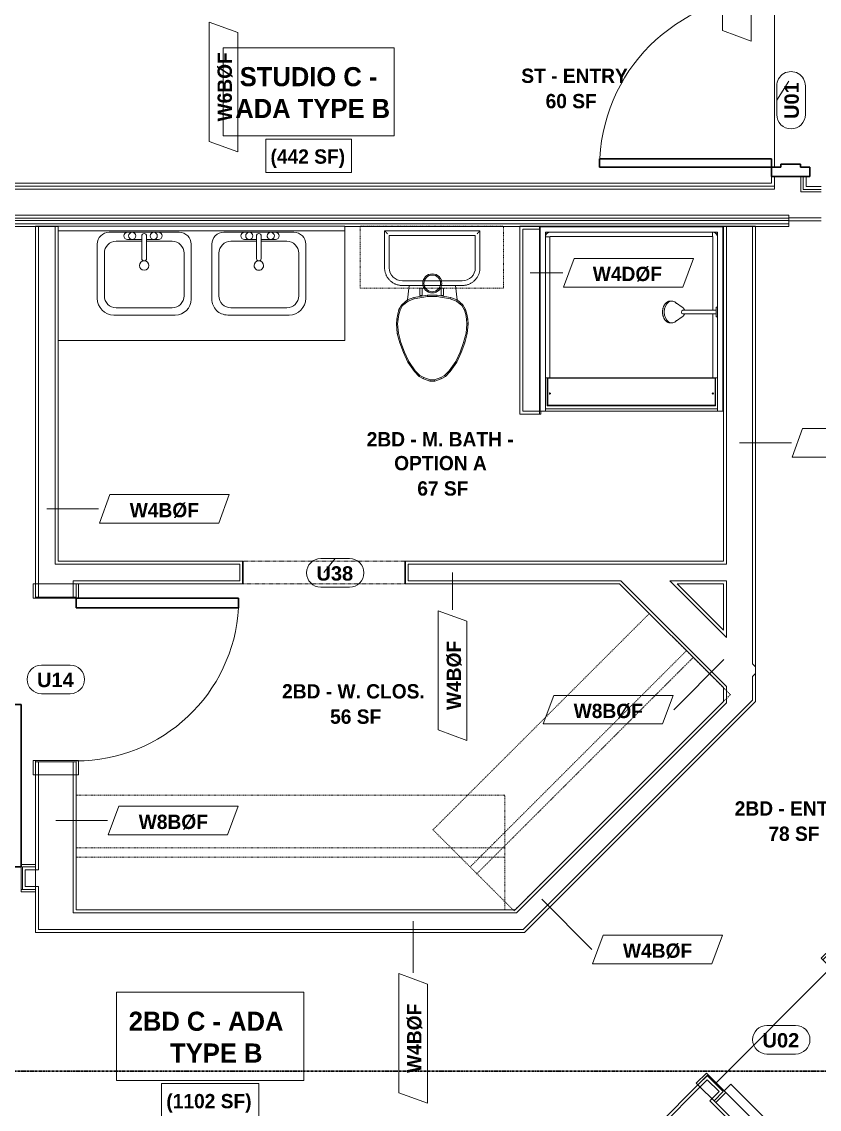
# Model space of a CAD drawing. Header units: inches. Extents: x -4058 to -1781, y 9814 to 12264.
# Drawn here: x -3662.3 to -3495.3, y 10159.2 to 10386.9 of the extents above; entities that cross this region are included whole.
import ezdxf

# ---------------------------------------------------------------- set-up
doc = ezdxf.new("R2010")
doc.units = ezdxf.units.IN
doc.header["$MEASUREMENT"] = 0
for name, pattern in [('Dash', [0.25, 0.125, -0.125]), ('Grid Line 1_2_', [0.875, 0.5, -0.125, 0.125, -0.125]), ('Overhead', [0.15625, 0.09375, -0.0625])]:
    doc.linetypes.add(name, pattern=pattern)
for name, color, linetype, lineweight in [('0-1', 7, 'Continuous', 5), ('0-2', 7, 'Continuous', 9), ('A-AREA-IDEN', 2, 'Continuous', 9), ('A-DETL-GENF', 92, 'Overhead', 9), ('A-DETL-MEDM', 33, 'Continuous', 30), ('A-DOOR-1', 7, 'Continuous', 9), ('A-DOOR-2', 10, 'Continuous', 30), ('A-DOOR-3', 31, 'Continuous', 9), ('A-DOOR-4', 31, 'Continuous', 30), ('A-DOOR-FRAM-2', 10, 'Continuous', 30), ('A-DOOR-IDEN', 31, 'Continuous', 9), ('A-FLOR-2', 192, 'Continuous', 9), ('A-WALL', 113, 'Continuous', 18), ('A-WALL-2', 250, 'Continuous', 18), ('A-WALL-3', 113, 'Continuous', 9), ('A-WALL-IDEN', 211, 'Continuous', 9), ('I-WALL-1', 7, 'Continuous', 9), ('I-WALL-2', 2, 'Continuous', 9), ('P-SANR-FIXT', 6, 'Continuous', 9), ('Q-CASE', 31, 'Continuous', 9), ('Q-CASE-3', 31, 'Dash', 9), ('Q-CASE-HDLN', 31, 'Dash', 9), ('S-GRID-1', 1, 'Grid Line 1_2_', 30)]:
    doc.layers.add(name, color=color, linetype=linetype, lineweight=lineweight)
doc.styles.add('Arial_B', font='arialbd.ttf', dxfattribs={"height": 3})
doc.styles.add('Century Gothic_B', font='GOTHICB.TTF', dxfattribs={"height": 4})
doc.styles.add('Century Gothic_B_1', font='GOTHICB.TTF', dxfattribs={"height": 3})

# ---------------------------------------------------------------- blocks, each defined once
blk = doc.blocks.new('HOLLOW METAL - UNIT DOOR-2191977-UNIT PLANS - 1ST FLOOR')
at = {"layer": 'A-DOOR-1'}
blk.add_arc((18, -3.875), 36, 180, 270, dxfattribs=at)
at = {"layer": 'A-DOOR-2'}
for p, q in [((16.25, -3.875), (18, -3.875)), ((16.25, -39.875), (16.25, -3.875)), ((18, -3.875), (18, -39.875)), ((18, -39.875), (16.25, -39.875))]:
    blk.add_line(p, q, dxfattribs=at)
at = {"layer": 'A-DOOR-FRAM-2'}
for p, q in [((-20, 4.125), (-18, 4.125)), ((-20, -3.875), (-20, 4.125)), ((-18, 4.125), (-18, 2.1875)), ((18, 4.125), (20, 4.125)), ((18, 2.1875), (18, 4.125)), ((20, 4.125), (20, -3.875)), ((-18, 2.1875), (-17.375, 2.1875)), ((-17.375, 2.1875), (-17.375, -1.9375)), ((17.375, 2.1875), (18, 2.1875)), ((17.375, -1.9375), (17.375, 2.1875)), ((-18, -1.9375), (-18, -3.875)), ((-17.375, -1.9375), (-18, -1.9375)), ((18, -1.9375), (17.375, -1.9375)), ((18, -3.875), (18, -1.9375)), ((-18, -3.875), (-20, -3.875)), ((20, -3.875), (18, -3.875))]:
    blk.add_line(p, q, dxfattribs=at)
blk = doc.blocks.new('CTR - 1st Phase - Common Walls_rvt-1-UNIT PLANS - 1ST FLOOR')
at = {"layer": 'A-WALL-2'}
for p, q in [((-3504.67, 10353.15), (-3504.67, 10354.5)), ((-3499.17, 10352.46), (-3499.17, 10354.5)), ((-3498.67, 10352.46), (-3498.67, 10354.5)), ((-3504.67, 10352.53), (-3823.82, 10352.53)), ((-3504.67, 10351.9), (-3823.82, 10351.9)), ((-3504.67, 10353.15), (-3504.67, 10352.53)), ((-3504.67, 10352.53), (-3504.67, 10351.9)), ((-3499.17, 10352.46), (-3499.17, 10351.9)), ((-3499.17, 10351.9), (-3499.17, 10351.84)), ((-3499.17, 10351.84), (-3499.17, 10351.34)), ((-3494.92, 10351.34), (-3499.17, 10351.34)), ((-3498.67, 10352.46), (-3498.67, 10351.9)), ((-3498.67, 10351.9), (-3498.67, 10351.84)), ((-3494.92, 10351.84), (-3498.67, 10351.84)), ((-3501.67, 10346.4), (-3823.82, 10346.4)), ((-3501.67, 10345.78), (-3823.82, 10345.78)), ((-3501.67, 10345.28), (-3823.82, 10345.28)), ((-3501.67, 10344.65), (-3823.82, 10344.65)), ((-3501.67, 10345.84), (-3501.67, 10346.4)), ((-3501.67, 10346.4), (-3501.67, 10345.84)), ((-3501.67, 10345.78), (-3501.67, 10345.84)), ((-3494.92, 10345.84), (-3501.67, 10345.84)), ((-3501.67, 10345.84), (-3501.67, 10345.78)), ((-3501.67, 10345.28), (-3501.67, 10345.78)), ((-3501.67, 10345.78), (-3501.67, 10345.28))]:
    blk.add_line(p, q, dxfattribs=at)
at = {"layer": 'I-WALL-1'}
for p, q in [((-3505.3, 10354.5), (-3505.3, 10353.15)), ((-3498.05, 10352.46), (-3498.05, 10354.5)), ((-3505.3, 10353.15), (-3823.82, 10353.15)), ((-3494.92, 10352.46), (-3498.05, 10352.46)), ((-3501.67, 10344.03), (-3501.67, 10345.21)), ((-3501.67, 10345.21), (-3494.92, 10345.21)), ((-3823.82, 10344.03), (-3654.63, 10344.03)), ((-3594.63, 10344.03), (-3553.88, 10344.03)), ((-3515.38, 10344.03), (-3501.67, 10344.03))]:
    blk.add_line(p, q, dxfattribs=at)
at = {"layer": '0-2', "rotation": 270.0000000000132}
blk.add_blockref('HOLLOW METAL - UNIT DOOR-2191977-UNIT PLANS - 1ST FLOOR', (-3501.42, 10374.5), dxfattribs=at)
blk = doc.blocks.new('CTR - 1st Phase - Structure_rvt-1-UNIT PLANS - 1ST FLOOR')
at = {"layer": 'S-GRID-1'}
blk.add_line((-1781.27, 10167.19), (-4041.78, 10167.19), dxfattribs=at)
blk = doc.blocks.new('SWING - SINGLE - FLUSH - SWING - FLUSH - 2-10 x 6-8 - PRIVACY-4346066-UNIT PLANS - 1ST FLOOR')
at = {"layer": 'A-DOOR-3'}
for p, q in [((-17, 2.87), (-20, 2.87)), ((-20, 2.87), (-20, -2.38)), ((-17, -2.38), (-17, 2.87)), ((20, 2.87), (17, 2.87)), ((17, 2.87), (17, -2.38)), ((20, -2.38), (20, 2.87)), ((-20, -2.38), (-17, -2.38)), ((-17, -2.38), (-20, -2.38)), ((-20, -2.38), (-20, -2.88)), ((-20, -2.88), (-17, -2.88)), ((-17, -2.88), (-17, -2.38)), ((17, -2.38), (20, -2.38)), ((20, -2.38), (17, -2.38)), ((17, -2.38), (17, -2.88)), ((17, -2.88), (20, -2.88)), ((20, -2.88), (20, -2.38))]:
    blk.add_line(p, q, dxfattribs=at)
blk.add_arc((17, 2.37), 34.07, 93.3657, 180, dxfattribs=at)
at = {"layer": 'A-DOOR-4'}
for p, q in [((15, 2.37), (15, 36.38)), ((17, 36.38), (15, 36.38)), ((17, 2.37), (17, 36.38)), ((17, 2.37), (15, 2.37))]:
    blk.add_line(p, q, dxfattribs=at)
blk = doc.blocks.new('Door-Opening - CLEAR OPENING - 34_ x 80_-3928451-UNIT PLANS - 1ST FLOOR')
at = {"layer": 'A-DETL-GENF'}
for p, q in [((-17.32, 2.37), (16.68, 2.37)), ((16.68, -2.38), (-17.32, -2.38))]:
    blk.add_line(p, q, dxfattribs=at)
at = {"layer": 'A-DETL-MEDM'}
for p, q in [((-17.32, -2.38), (-17.32, 2.37)), ((16.68, 2.37), (16.68, -2.38))]:
    blk.add_line(p, q, dxfattribs=at)
blk = doc.blocks.new('OD_CW_Closet - OD_CW_Closet-3851051-UNIT PLANS - 1ST FLOOR')
at = {"layer": 'Q-CASE-HDLN'}
for p, q in [((64.78, 24), (0.74, 24)), ((0.74, 24), (0.74, 0)), ((64.78, 0), (64.78, 24)), ((0.74, 13), (64.78, 13)), ((0.74, 11), (64.78, 11)), ((0.74, 0), (64.78, 0))]:
    blk.add_line(p, q, dxfattribs=at)
blk = doc.blocks.new('OD_CW_Closet - OD_CW_Closet-4152603-UNIT PLANS - 1ST FLOOR')
at = {"layer": 'Q-CASE-HDLN'}
for p, q in [((90.5, 24), (0.74, 24)), ((0.74, 24), (0.74, 0)), ((90.5, 0), (90.5, 24)), ((0.74, 13), (90.5, 13)), ((0.74, 11), (90.5, 11)), ((0.74, 0), (90.5, 0))]:
    blk.add_line(p, q, dxfattribs=at)
blk = doc.blocks.new('M_Sink Vanity-Square - 500 x 440mm-1372835-UNIT PLANS - 1ST FLOOR')
at = {"layer": 'P-SANR-FIXT'}
for p, q in [((-5.72, 10.23), (7.14, 10.23)), ((-5.22, 8.73), (6.46, 8.73)), ((10.46, 6.91), (10.46, -4.59)), ((-9.22, -4.59), (-9.22, 6.73)), ((-7.72, -2.72), (-7.72, 6.23)), ((8.96, 6.23), (8.96, -2.72)), ((0.12, -6.33), (0.12, -1.59)), ((1.12, -6.33), (1.12, -1.59)), ((0.12, -5.22), (-5.22, -5.22)), ((-2.88, -5.59), (0.12, -5.59)), ((6.46, -5.22), (1.12, -5.22)), ((1.12, -5.59), (3.62, -5.59)), ((7.96, -7.09), (-6.72, -7.09)), ((3.62, -7.09), (-2.88, -7.09))]:
    blk.add_line(p, q, dxfattribs=at)
for centre, radius, start, end in [((-5.72, 6.73), 3.5, 90, 180), ((7.14, 6.91), 3.32, 360, 90), ((-5.22, 6.23), 2.5, 90, 180), ((6.46, 6.23), 2.5, 360, 90), ((0.62, -0.13), 1, 360, 180), ((0.62, -0.13), 1, 180, 0), ((0.62, -1.59), 0.5, 360, 180), ((-5.22, -2.72), 2.5, 180, 270), ((6.46, -2.72), 2.5, 270, 360), ((-6.72, -4.59), 2.5, 180, 270), ((-2.88, -6.34), 0.75, 90, 270), ((-1.88, -6.34), 0.75, 360, 180), ((-1.88, -6.34), 0.75, 180, 0), ((0.62, -6.33), 0.5, 180, 0), ((2.62, -6.34), 0.75, 0, 180), ((2.62, -6.34), 0.75, 180, 0), ((3.62, -6.34), 0.75, 270, 90), ((7.96, -4.59), 2.5, 270, 0)]:
    blk.add_arc(centre, radius, start, end, dxfattribs=at)
blk = doc.blocks.new('Toilet-Domestic-3D - Toilet-Domestic-3D-V45-UNIT PLANS - 1ST FLOOR')
at = {"layer": 'P-SANR-FIXT'}
for p, q in [((-9.98, 19.48), (-9.98, 11.75)), ((9.98, 19.48), (-9.98, 19.48)), ((-9.86, 19.36), (-9.98, 19.48)), ((9, 18.5), (-9, 18.5)), ((-9, 18.5), (-9, 11.75)), ((-9, 18.5), (-9, 11.75)), ((9, 18.5), (-9, 18.5)), ((9, 11.75), (9, 18.5)), ((9, 11.75), (9, 18.5)), ((9.98, 19.48), (9.86, 19.36)), ((9.98, 11.75), (9.98, 19.48)), ((-6.25, 9), (6.25, 9)), ((-6.25, 9), (6.25, 9)), ((-6.25, 8.02), (6.25, 8.02)), ((-4.86, 8.02), (-5.21, 5)), ((5.21, 5), (4.86, 8.02)), ((-5.21, 5), (-6.4, 4)), ((-5.08, 4.78), (-6.21, 3.84)), ((-3.84, 5.5), (-5.21, 5)), ((-5.21, 5), (-5.08, 4.78)), ((-3.77, 5.26), (-5.08, 4.78)), ((-1, 6), (-3.84, 5.5)), ((-3.84, 5.5), (-3.77, 5.26)), ((-0.98, 5.75), (-3.77, 5.26)), ((-1, 6), (-0.98, 5.75)), ((1, 6), (-1, 6)), ((0.98, 5.75), (-0.98, 5.75)), ((1, 6), (0.98, 5.75)), ((3.77, 5.26), (0.98, 5.75)), ((3.84, 5.5), (1, 6)), ((3.84, 5.5), (3.77, 5.26)), ((5.08, 4.78), (3.77, 5.26)), ((5.21, 5), (3.84, 5.5)), ((5.21, 5), (5.08, 4.78)), ((6.21, 3.84), (5.08, 4.78)), ((6.4, 4), (5.21, 5)), ((-6.97, 3), (-7.24, 2)), ((-6.73, 2.9), (-6.99, 1.95)), ((-6.4, 4), (-6.97, 3)), ((-6.97, 3), (-6.73, 2.9)), ((-6.21, 3.84), (-6.73, 2.9)), ((-6.21, 3.84), (-6.4, 4)), ((6.4, 4), (6.21, 3.84)), ((6.73, 2.9), (6.21, 3.84)), ((6.97, 3), (6.4, 4)), ((6.97, 3), (6.73, 2.9)), ((6.99, 1.95), (6.73, 2.9)), ((7.24, 2), (6.97, 3)), ((-7.41, 1), (-7.5, 0)), ((-7.24, 2), (-7.41, 1)), ((-7.41, 1), (-7.16, 0.96)), ((-7.16, 0.96), (-7.25, 0)), ((-7.24, 2), (-6.99, 1.95)), ((-6.99, 1.95), (-7.16, 0.96)), ((7.24, 2), (6.99, 1.95)), ((7.16, 0.96), (6.99, 1.95)), ((7.41, 1), (7.16, 0.96)), ((7.25, 0), (7.16, 0.96)), ((7.41, 1), (7.24, 2)), ((7.5, 0), (7.25, 0)), ((7.5, 0), (7.41, 1)), ((-7.5, 0), (-7.25, 0)), ((-7.5, 0), (-7.33, -1.99)), ((-7.33, -1.99), (-7.08, -1.95)), ((-7.33, -1.99), (-6.79, -4)), ((-7.25, 0), (-7.08, -1.95)), ((-7.08, -1.95), (-6.55, -3.92)), ((6.55, -3.92), (7.08, -1.95)), ((6.79, -4), (7.33, -1.99)), ((7.08, -1.95), (7.25, 0)), ((7.33, -1.99), (7.08, -1.95)), ((7.33, -1.99), (7.5, 0)), ((-6.79, -4), (-6.55, -3.92)), ((-6.79, -4), (-6.06, -6)), ((-6.55, -3.92), (-5.83, -5.9)), ((5.83, -5.9), (6.55, -3.92)), ((6.06, -6), (6.79, -4)), ((6.79, -4), (6.55, -3.92)), ((-6.06, -6), (-5.83, -5.9)), ((-6.06, -6), (-5.13, -8)), ((-5.83, -5.9), (-4.91, -7.88)), ((4.91, -7.88), (5.83, -5.9)), ((5.13, -8), (6.06, -6)), ((6.06, -6), (5.83, -5.9)), ((-5.13, -8), (-4.91, -7.88)), ((-5.13, -8), (-3.74, -10)), ((-4.91, -7.88), (-3.55, -9.84)), ((3.55, -9.84), (4.91, -7.88)), ((3.74, -10), (5.13, -8)), ((5.13, -8), (4.91, -7.88)), ((-3.74, -10), (-3.55, -9.84)), ((-3.74, -10), (-2.74, -11)), ((-3.55, -9.84), (-2.59, -10.8)), ((-2.74, -11), (-2.59, -10.8)), ((-2.74, -11), (-1.87, -11.5)), ((-2.59, -10.8), (-1.77, -11.27)), ((-1.87, -11.5), (-1.77, -11.27)), ((-1.77, -11.27), (-0.46, -11.75)), ((0.46, -11.75), (1.77, -11.27)), ((1.77, -11.27), (2.59, -10.8)), ((1.87, -11.5), (1.77, -11.27)), ((1.87, -11.5), (2.74, -11)), ((2.59, -10.8), (3.55, -9.84)), ((2.74, -11), (2.59, -10.8)), ((2.74, -11), (3.74, -10)), ((3.74, -10), (3.55, -9.84)), ((-1.87, -11.5), (-0.5, -12)), ((-0.5, -12), (-0.46, -11.75)), ((-0.5, -12), (0.5, -12)), ((-0.46, -11.75), (0.46, -11.75)), ((0.5, -12), (0.46, -11.75)), ((0.5, -12), (1.87, -11.5))]:
    blk.add_line(p, q, dxfattribs=at)
at = {"layer": 'P-SANR-FIXT', "flags": 128}
for points in [[(-9.98, 11.75), (-9.97, 11.6), (-9.97, 11.45), (-9.95, 11.3), (-9.93, 11.16), (-9.9, 11.01), (-9.87, 10.86), (-9.83, 10.72), (-9.79, 10.58), (-9.74, 10.44), (-9.68, 10.3), (-9.62, 10.16), (-9.56, 10.03), (-9.48, 9.9), (-9.41, 9.77), (-9.33, 9.65), (-9.24, 9.52), (-9.15, 9.41), (-9.05, 9.29), (-8.95, 9.18), (-8.85, 9.08), (-8.74, 8.97), (-8.62, 8.88), (-8.51, 8.78), (-8.39, 8.7), (-8.26, 8.61), (-8.14, 8.54), (-8.01, 8.46), (-7.87, 8.4), (-7.74, 8.33), (-7.6, 8.28), (-7.46, 8.22), (-7.32, 8.18), (-7.17, 8.14), (-7.03, 8.11), (-6.88, 8.08), (-6.74, 8.05), (-6.59, 8.04), (-6.44, 8.03), (-6.29, 8.02), (-6.25, 8.02)], [(6.25, 8.02), (6.4, 8.03), (6.55, 8.03), (6.7, 8.05), (6.84, 8.07), (6.99, 8.1), (7.14, 8.13), (7.28, 8.17), (7.42, 8.21), (7.56, 8.26), (7.7, 8.32), (7.84, 8.38), (7.97, 8.44), (8.1, 8.52), (8.23, 8.59), (8.35, 8.67), (8.48, 8.76), (8.59, 8.85), (8.71, 8.95), (8.82, 9.05), (8.92, 9.15), (9.03, 9.26), (9.12, 9.38), (9.22, 9.49), (9.3, 9.61), (9.39, 9.74), (9.46, 9.86), (9.54, 9.99), (9.6, 10.13), (9.67, 10.26), (9.72, 10.4), (9.78, 10.54), (9.82, 10.68), (9.86, 10.83), (9.89, 10.97), (9.92, 11.12), (9.95, 11.26), (9.96, 11.41), (9.97, 11.56), (9.98, 11.71), (9.98, 11.75)]]:
    blk.add_lwpolyline(points, dxfattribs=at)
at = {"layer": 'P-SANR-FIXT'}
for radius in [2, 1.75]:
    blk.add_circle((0, 8.48), radius, dxfattribs=at)
for centre, start, end in [((-6.25, 11.75), 180, 270), ((-6.25, 11.75), 180, 270), ((6.25, 11.75), 270, 360), ((6.25, 11.75), 270, 360)]:
    blk.add_arc(centre, 2.75, start, end, dxfattribs=at)
for points in [[(-9.98, 19.48), (-9.98, 19.48), (-9.98, 19.48), (-9.98, 19.48)], [(9.98, 19.48), (9.98, 19.48), (9.98, 19.48), (9.98, 19.48)]]:
    blk.add_open_spline(points, degree=3, dxfattribs=at)
for points, knots in [([(-9.37, 18.87), (-9.41, 18.91), (-9.47, 18.97), (-9.55, 19.05), (-9.6, 19.1), (-9.66, 19.16), (-9.71, 19.21), (-9.75, 19.25), (-9.78, 19.28), (-9.8, 19.3), (-9.82, 19.32), (-9.85, 19.35), (-9.86, 19.36), (-9.86, 19.36)], [0, 0, 0, 0, 0.166667, 0.25, 0.333333, 0.416667, 0.5, 0.583333, 0.666667, 0.708333, 0.75, 0.833333, 1, 1, 1, 1]), ([(9.86, 19.36), (9.86, 19.36), (9.85, 19.35), (9.82, 19.32), (9.8, 19.3), (9.78, 19.28), (9.75, 19.25), (9.71, 19.21), (9.66, 19.16), (9.6, 19.1), (9.55, 19.05), (9.47, 18.97), (9.41, 18.91), (9.37, 18.87)], [-1, -1, -1, -1, -0.833333, -0.75, -0.708333, -0.666667, -0.583333, -0.5, -0.416667, -0.333333, -0.25, -0.166667, 0, 0, 0, 0])]:
    blk.add_open_spline(points, degree=3, knots=knots, dxfattribs=at)
blk = doc.blocks.new('Bath Vanity - Bath Vanity 60_-V46-UNIT PLANS - 1ST FLOOR')
at = {"layer": 'Q-CASE'}
for p, q in [((30.74, 24), (-29.26, 24)), ((-29.26, 24), (-29.26, 1))]:
    blk.add_line(p, q, dxfattribs=at)
blk = doc.blocks.new('BATHROOM MIRROR - BATHROOM MIRROR  60_-3802719-UNIT PLANS - 1ST FLOOR')
at = {"layer": 'Q-CASE'}
for p, q in [((-29.26, -23), (30.74, -23)), ((-29.26, -23), (-29.26, -24)), ((30.74, -24), (-29.26, -24)), ((30.74, -24), (30.74, -23))]:
    blk.add_line(p, q, dxfattribs=at)
blk = doc.blocks.new('300 Series Wall Hung Cabinet_326 - 30_-2909953-UNIT PLANS - 1ST FLOOR')
at = {"layer": 'Q-CASE'}
for p, q in [((-2.01, 14.69), (-2.5, 14.69)), ((-2.5, 14.69), (-2.5, 13.19)), ((-2.01, 13.19), (-2.01, 14.69)), ((2.49, 14.69), (2, 14.69)), ((2, 14.69), (2, 13.19)), ((2.49, 13.19), (2.49, 14.69)), ((-2.01, 13.19), (-2.5, 13.19)), ((2.49, 13.19), (2, 13.19))]:
    blk.add_line(p, q, dxfattribs=at)
at = {"layer": 'Q-CASE-3'}
for p, q in [((-15, 0.19), (-15, 13.19)), ((-15, 13.19), (15, 13.19)), ((15, 13.19), (15, 0.19)), ((15, 0.19), (-15, 0.19))]:
    blk.add_line(p, q, dxfattribs=at)
blk = doc.blocks.new('M_Sink Vanity-Square - 500 x 440mm-1352614-UNIT PLANS - 1ST FLOOR')
at = {"layer": 'P-SANR-FIXT'}
for p, q in [((7.96, 7.09), (-6.72, 7.09)), ((3.62, 7.09), (-2.88, 7.09)), ((-9.22, 4.59), (-9.22, -6.73)), ((0.12, 5.22), (-5.22, 5.22)), ((-2.88, 5.59), (0.12, 5.59)), ((0.12, 6.33), (0.12, 1.59)), ((1.12, 6.33), (1.12, 1.59)), ((1.12, 5.59), (3.62, 5.59)), ((6.46, 5.22), (1.12, 5.22)), ((10.46, -6.91), (10.46, 4.59)), ((-7.72, 2.72), (-7.72, -6.23)), ((8.96, -6.23), (8.96, 2.72)), ((-5.22, -8.73), (6.46, -8.73)), ((-5.72, -10.23), (7.14, -10.23))]:
    blk.add_line(p, q, dxfattribs=at)
for centre, radius, start, end in [((-6.72, 4.59), 2.5, 90, 180), ((-2.88, 6.34), 0.75, 90, 270), ((-1.88, 6.34), 0.75, 360, 180), ((2.62, 6.34), 0.75, 360, 180), ((3.62, 6.34), 0.75, 270, 90), ((7.96, 4.59), 2.5, 360, 90), ((-5.22, 2.72), 2.5, 90, 180), ((-1.88, 6.34), 0.75, 180, 0), ((0.62, 6.33), 0.5, 360, 180), ((2.62, 6.34), 0.75, 180, 360), ((6.46, 2.72), 2.5, 0, 90), ((0.62, 0.13), 1, 360, 180), ((0.62, 0.13), 1, 180, 0), ((0.62, 1.59), 0.5, 180, 0), ((-5.72, -6.73), 3.5, 180, 270), ((-5.22, -6.23), 2.5, 180, 270), ((6.46, -6.23), 2.5, 270, 0), ((7.14, -6.91), 3.32, 270, 0)]:
    blk.add_arc(centre, radius, start, end, dxfattribs=at)
blk = doc.blocks.new('SWING - SINGLE - FLUSH - SWING - FLUSH - 2-10 x 6-8 - PRIVACY-4346067-UNIT PLANS - 1ST FLOOR')
at = {"layer": 'A-DOOR-3'}
for p, q in [((-17, 2.87), (-20, 2.87)), ((-20, 2.87), (-20, -2.38)), ((-17, -2.38), (-17, 2.87)), ((20, 2.87), (17, 2.87)), ((17, 2.87), (17, -2.38)), ((20, -2.38), (20, 2.87)), ((-20, -2.38), (-17, -2.38)), ((-17, -2.38), (-20, -2.38)), ((-20, -2.38), (-20, -2.88)), ((-20, -2.88), (-17, -2.88)), ((-17, -2.88), (-17, -2.38)), ((17, -2.38), (20, -2.38)), ((20, -2.38), (17, -2.38)), ((17, -2.38), (17, -2.88)), ((17, -2.88), (20, -2.88)), ((20, -2.88), (20, -2.38))]:
    blk.add_line(p, q, dxfattribs=at)
blk.add_arc((17, 2.37), 34.07, 93.3657, 180, dxfattribs=at)
at = {"layer": 'A-DOOR-4'}
for p, q in [((15, 2.37), (15, 36.38)), ((17, 36.38), (15, 36.38)), ((17, 2.37), (17, 36.38)), ((17, 2.37), (15, 2.37))]:
    blk.add_line(p, q, dxfattribs=at)
blk = doc.blocks.new('The Shower - The Shower-V71-UNIT PLANS - 1ST FLOOR')
at = {"layer": 'P-SANR-FIXT'}
for p, q in [((0, -0.5), (38.5, -0.5)), ((0, -39.25), (0, -0.5)), ((0.12, -39.25), (0.12, -0.63)), ((0.12, -0.63), (38.38, -0.63)), ((1.25, -39.25), (1.25, -1.75)), ((1.25, -1.75), (37.25, -1.75)), ((1.42, -2.2), (1.4, -2.23)), ((1.58, -2.01), (1.51, -2.08)), ((1.73, -1.9), (1.7, -1.92)), ((2.01, -1.78), (1.93, -1.8)), ((36.25, -1.77), (2.25, -1.77)), ((36.25, -1.77), (36.25, -1.75)), ((36.57, -1.8), (36.49, -1.78)), ((36.8, -1.92), (36.77, -1.9)), ((36.99, -2.08), (36.92, -2.01)), ((37.1, -2.23), (37.08, -2.2)), ((37.25, -1.75), (37.25, -17.52)), ((38.38, -0.63), (38.38, -39.25)), ((38.5, -0.5), (38.5, -39.25)), ((1.3, -2.43), (1.28, -2.51)), ((2.2, -32.27), (2.2, -2.75)), ((36.25, -2.7), (2.25, -2.7)), ((36.3, -18.11), (36.3, -2.75)), ((37.22, -2.51), (37.2, -2.43)), ((36.3, -32.27), (36.3, -18.89)), ((37.25, -19.48), (37.25, -39.25)), ((1.62, -32.27), (1.62, -38.13)), ((36.75, -32.38), (1.75, -32.38)), ((1.75, -32.38), (1.75, -38)), ((2.2, -32.27), (36.3, -32.27)), ((36.75, -38), (36.75, -32.38)), ((36.88, -38.13), (36.88, -32.27)), ((1.62, -38.13), (36.88, -38.13)), ((1.75, -38), (36.75, -38)), ((0.12, -39.25), (0, -39.25)), ((0.12, -39.25), (1.25, -39.25)), ((1.25, -38.75), (37.25, -38.75)), ((1.25, -39.25), (1.25, -38.75)), ((37.25, -39.25), (1.25, -39.25)), ((37.25, -38.75), (37.25, -39.25)), ((37.25, -39.25), (38.38, -39.25)), ((38.5, -39.25), (38.38, -39.25))]:
    blk.add_line(p, q, dxfattribs=at)
for centre, radius, start, end in [((2.25, -2.75), 1, 90, 180), ((36.25, -2.75), 1, 0, 90), ((2.2, -35.56), 0.125, 0, 180), ((2.2, -35.56), 0.125, 180, 0), ((36.3, -35.56), 0.125, 0, 180), ((36.3, -35.56), 0.125, 180, 0)]:
    blk.add_arc(centre, radius, start, end, dxfattribs=at)
for centre, major_axis, start_param, end_param in [((2.2, -32.28), (0.95, 0), 1.570796, 3.141593), ((36.3, -32.28), (-0.95, 0), 3.141593, 4.712389)]:
    blk.add_ellipse(centre, major_axis=major_axis, ratio=0.019505, start_param=start_param, end_param=end_param, dxfattribs=at)
for points, knots in [([(2.25, -1.77), (2.19, -1.77), (2.06, -1.78), (1.8, -1.86), (1.53, -2.04), (1.34, -2.32), (1.26, -2.57), (1.25, -2.7), (1.25, -2.77)], [-0.001856, -0.001856, -0.001856, -0.001856, 0.123376, 0.248608, 0.499072, 0.749536, 0.874768, 1, 1, 1, 1]), ([(1.38, -2.25), (1.41, -2.21), (1.47, -2.12), (1.55, -2.04), (1.59, -2)], [-0.666048, -0.666048, -0.666048, -0.666048, -0.5714286, -0.4597287, -0.4597287, -0.4597287, -0.4597287]), ([(1.75, -1.88), (1.77, -1.87), (1.86, -1.82), (2.03, -1.77), (2.17, -1.75), (2.25, -1.75)], [-0.332096, -0.332096, -0.332096, -0.332096, -0.2857143, -0.1428571, 0, 0, 0, 0]), ([(36.25, -1.75), (36.31, -1.75), (36.42, -1.76), (36.59, -1.8), (36.7, -1.85), (36.75, -1.88)], [-1, -1, -1, -1, -0.8928571, -0.7857143, -0.6665409, -0.6665409, -0.6665409, -0.6665409]), ([(37.25, -2.77), (37.25, -2.7), (37.24, -2.57), (37.16, -2.32), (36.98, -2.04), (36.7, -1.86), (36.45, -1.78), (36.32, -1.77), (36.25, -1.77)], [-0.001856, -0.001856, -0.001856, -0.001856, 0.123376, 0.248608, 0.499072, 0.749536, 0.874768, 1, 1, 1, 1]), ([(36.75, -1.88), (36.79, -1.91), (36.89, -1.97), (36.97, -2.05), (37.01, -2.11)], [-0.666048, -0.666048, -0.666048, -0.666048, -0.5714286, -0.4462442, -0.4462442, -0.4462442, -0.4462442]), ([(37.12, -2.25), (37.13, -2.27), (37.16, -2.33), (37.18, -2.38), (37.19, -2.42)], [-0.332096, -0.332096, -0.332096, -0.332096, -0.2857143, -0.2167295, -0.2167295, -0.2167295, -0.2167295]), ([(2.25, -2.7), (2.24, -2.7), (2.24, -2.7), (2.23, -2.7), (2.22, -2.71), (2.22, -2.71), (2.21, -2.72), (2.21, -2.73), (2.2, -2.74), (2.2, -2.74), (2.2, -2.75), (2.2, -2.75)], [-1, -1, -1, -1, -0.833333, -0.75, -0.666667, -0.583333, -0.416667, -0.333333, -0.208333, -0.083333, 0, 0, 0, 0]), ([(36.3, -2.75), (36.3, -2.74), (36.3, -2.74), (36.3, -2.73), (36.29, -2.72), (36.29, -2.72), (36.28, -2.71), (36.27, -2.71), (36.26, -2.7), (36.26, -2.7), (36.25, -2.7), (36.25, -2.7)], [-1, -1, -1, -1, -0.833333, -0.75, -0.666667, -0.583333, -0.416667, -0.333333, -0.208333, -0.083333, 0, 0, 0, 0])]:
    blk.add_open_spline(points, degree=3, knots=knots, dxfattribs=at)
for points in [[(1.35, -2.32), (1.36, -2.3), (1.37, -2.27), (1.38, -2.25)], [(1.63, -1.97), (1.67, -1.94), (1.71, -1.91), (1.75, -1.88)], [(36.25, -2.7), (36.25, -2.62), (36.25, -2.45), (36.25, -2.22), (36.25, -2.03), (36.25, -1.88), (36.25, -1.82), (36.25, -1.8)], [(37.05, -2.15), (37.07, -2.18), (37.09, -2.21), (37.12, -2.25)], [(1.25, -2.75), (1.25, -2.74), (1.25, -2.72), (1.25, -2.71)], [(2.2, -2.75), (2.12, -2.75), (1.95, -2.75), (1.72, -2.75), (1.52, -2.76), (1.37, -2.76), (1.27, -2.76), (1.25, -2.77), (1.25, -2.77)], [(37.25, -2.67), (37.25, -2.7), (37.25, -2.72), (37.25, -2.75)]]:
    blk.add_open_spline(points, degree=3, dxfattribs=at)
blk = doc.blocks.new('Shower Head - Shower Head-3260035-UNIT PLANS - 1ST FLOOR')
at = {"layer": 'P-SANR-FIXT'}
for p, q in [((-2.28, 9.81), (-2.28, 9.54)), ((2.28, 9.54), (2.28, 9.81)), ((-2.02, 8.78), (-0.84, 7.19)), ((-0.39, 7.27), (-0.39, 6.01)), ((0.39, 6.01), (0.39, 7.27)), ((0.84, 7.19), (2.02, 8.78)), ((-0.98, 0.26), (-0.98, 0)), ((-0.98, 0.26), (0.98, 0.26)), ((-0.39, 1), (-0.39, 0.26)), ((0.39, 0.26), (0.39, 1)), ((0.98, 0), (0.98, 0.26)), ((0.98, 0), (-0.98, 0))]:
    blk.add_line(p, q, dxfattribs=at)
at = {"layer": 'P-SANR-FIXT', "flags": 128}
for points in [[(0, 11.49), (-0.09, 11.49), (-0.18, 11.48), (-0.27, 11.48), (-0.35, 11.47), (-0.44, 11.46), (-0.53, 11.44), (-0.62, 11.43), (-0.7, 11.41), (-0.79, 11.39), (-0.87, 11.36), (-0.95, 11.34), (-1.03, 11.31), (-1.11, 11.28), (-1.19, 11.25), (-1.26, 11.21), (-1.34, 11.17), (-1.41, 11.13), (-1.48, 11.09), (-1.55, 11.05), (-1.61, 11), (-1.68, 10.95), (-1.74, 10.9), (-1.8, 10.85), (-1.85, 10.8), (-1.9, 10.74), (-1.95, 10.69), (-2, 10.63), (-2.04, 10.57), (-2.08, 10.51), (-2.12, 10.44), (-2.15, 10.38), (-2.18, 10.31), (-2.21, 10.25), (-2.23, 10.18), (-2.25, 10.11), (-2.26, 10.04), (-2.27, 9.97), (-2.28, 9.9), (-2.28, 9.83), (-2.28, 9.81)], [(2.28, 9.81), (2.28, 9.88), (2.28, 9.95), (2.27, 10.02), (2.25, 10.09), (2.24, 10.16), (2.21, 10.23), (2.19, 10.3), (2.16, 10.36), (2.13, 10.43), (2.09, 10.49), (2.05, 10.55), (2.01, 10.61), (1.97, 10.67), (1.92, 10.73), (1.86, 10.79), (1.81, 10.84), (1.75, 10.89), (1.69, 10.94), (1.63, 10.99), (1.57, 11.04), (1.5, 11.08), (1.43, 11.12), (1.36, 11.16), (1.28, 11.2), (1.21, 11.24), (1.13, 11.27), (1.05, 11.3), (0.97, 11.33), (0.89, 11.36), (0.81, 11.38), (0.72, 11.4), (0.64, 11.42), (0.55, 11.44), (0.47, 11.45), (0.38, 11.46), (0.29, 11.47), (0.2, 11.48), (0.11, 11.49), (0.02, 11.49), (0, 11.49)], [(-0.84, 7.19), (-0.81, 7.16), (-0.79, 7.13), (-0.76, 7.1), (-0.73, 7.08), (-0.7, 7.05), (-0.68, 7.03), (-0.65, 7.01), (-0.62, 6.98), (-0.59, 6.97), (-0.56, 6.95), (-0.53, 6.93), (-0.49, 6.91), (-0.46, 6.9), (-0.43, 6.89), (-0.4, 6.87)], [(0.39, 6.87), (0.43, 6.88), (0.46, 6.9), (0.49, 6.91), (0.52, 6.93), (0.55, 6.94), (0.58, 6.96), (0.61, 6.98), (0.64, 7), (0.67, 7.03), (0.7, 7.05), (0.73, 7.07), (0.76, 7.1), (0.78, 7.13), (0.81, 7.16), (0.83, 7.19), (0.84, 7.19)], [(-0.39, 6.01), (-0.39, 5.81), (-0.39, 5.6), (-0.39, 5.38), (-0.39, 5.15), (-0.39, 4.92), (-0.39, 4.68), (-0.39, 4.43), (-0.39, 4.18), (-0.39, 3.93), (-0.39, 3.67), (-0.39, 3.4), (-0.39, 3.13), (-0.39, 2.86), (-0.39, 2.59), (-0.39, 2.31), (-0.39, 2.03), (-0.39, 1.75), (-0.39, 1.46), (-0.39, 1.18), (-0.39, 1)], [(0.39, 1), (0.39, 1.29), (0.39, 1.57), (0.39, 1.85), (0.39, 2.13), (0.39, 2.41), (0.39, 2.69), (0.39, 2.96), (0.39, 3.23), (0.39, 3.5), (0.39, 3.76), (0.39, 4.02), (0.39, 4.27), (0.39, 4.52), (0.39, 4.77), (0.39, 5), (0.39, 5.23), (0.39, 5.46), (0.39, 5.67), (0.39, 5.88), (0.39, 6.01)]]:
    blk.add_lwpolyline(points, dxfattribs=at)
at = {"layer": 'P-SANR-FIXT'}
for centre, major_axis, start_param, end_param in [((0, 9.54), (-2.28, 0), 4.712389, 6.956384), ((0, 9.54), (2.28, 0), 5.609987, 7.853982), ((0, 7.27), (-0.394, 0), 4.712389, 6.283185), ((0, 7.27), (0.394, 0), 0, 1.570796)]:
    blk.add_ellipse(centre, major_axis=major_axis, ratio=0.707107, start_param=start_param, end_param=end_param, dxfattribs=at)
blk = doc.blocks.new('SWING - SINGLE - FLUSH - SWING - FLUSH - 2-10 x 6-8 - PASSAGE-4346069-UNIT PLANS - 1ST FLOOR')
at = {"layer": 'A-DOOR-3'}
for p, q in [((-20, 4.25), (-20, 4.75)), ((-20, 4.75), (-17, 4.75)), ((-17, 4.75), (-17, 4.25)), ((17, 4.25), (17, 4.75)), ((17, 4.75), (20, 4.75)), ((20, 4.75), (20, 4.25)), ((-20, 4.25), (-17, 4.25)), ((-20, -4.75), (-20, 4.25)), ((-17, 4.25), (-20, 4.25)), ((-17, 4.25), (-17, -4.75)), ((17, 4.25), (20, 4.25)), ((17, -4.75), (17, 4.25)), ((20, 4.25), (17, 4.25)), ((20, 4.25), (20, -4.75)), ((-17, -4.75), (-20, -4.75)), ((20, -4.75), (17, -4.75))]:
    blk.add_line(p, q, dxfattribs=at)
blk.add_arc((17, -4.25), 34.07, 180, 266.6343, dxfattribs=at)
at = {"layer": 'A-DOOR-4'}
for p, q in [((15, -4.25), (15, -38.26)), ((17, -4.25), (15, -4.25)), ((17, -4.25), (17, -38.26)), ((17, -38.26), (15, -38.26))]:
    blk.add_line(p, q, dxfattribs=at)
blk = doc.blocks.new('Door Tag - Type Mark-2601225-UNIT PLANS - 1ST FLOOR')
at = {"layer": 'A-DOOR-IDEN'}
for p, q in [((0.09375, 0.09375), (-0.09375, 0.09375)), ((-0.09375, -0.09375), (0.09375, -0.09375))]:
    blk.add_line(p, q, dxfattribs=at)
for centre, start, end in [((-0.09375, 0), 90, 270), ((0.09375, 0), 270, 90)]:
    blk.add_arc(centre, 0.09375, start, end, dxfattribs=at)
blk = doc.blocks.new('Wall Tag - Arch Wall-3956453-UNIT PLANS - 1ST FLOOR')
at = {"layer": 'A-WALL-IDEN'}
for p, q in [((-0.3561, 0.0937), (-0.4244, -0.0937)), ((0.4244, 0.0937), (-0.3561, 0.0937)), ((0.3561, -0.0937), (0.4244, 0.0937)), ((-0.4244, -0.0937), (0.3561, -0.0937))]:
    blk.add_line(p, q, dxfattribs=at)

msp = doc.modelspace()

# ---------------------------------------------------------------- linework, layer by layer
at = {"layer": 'A-AREA-IDEN', "flags": 128}
for points in [[(-3620.11, 10381.5), (-3584.32, 10381.5), (-3584.32, 10363.05), (-3620.11, 10363.05)], [(-3611.18, 10362.38), (-3593.25, 10362.38), (-3593.25, 10355.37), (-3611.18, 10355.37)], [(-3642.43, 10183.68), (-3603.23, 10183.68), (-3603.23, 10165.24), (-3642.43, 10165.24)], [(-3632.99, 10164.56), (-3612.66, 10164.56), (-3612.66, 10157.56), (-3632.99, 10157.56)]]:
    msp.add_lwpolyline(points, close=True, dxfattribs=at)
at = {"layer": 'A-DOOR-IDEN'}
for p, q in [((-3501.67, 10374.5), (-3504.22, 10370.5)), ((-3599.01, 10271.59), (-3596.64, 10274.52)), ((-3504.88, 10176.75), (-3503.26, 10176.75))]:
    msp.add_line(p, q, dxfattribs=at)
at = {"layer": 'A-FLOR-2'}
for p, q in [((-3504.67, 10356.5), (-3504.67, 10392.5)), ((-3492.86, 10188.78), (-3516.9, 10164.73))]:
    msp.add_line(p, q, dxfattribs=at)
at = {"layer": 'A-WALL'}
for p, q in [((-3658.76, 10266.46), (-3658.76, 10344.15)), ((-3655.26, 10273.34), (-3655.26, 10344.15)), ((-3557.38, 10305.4), (-3557.38, 10343.53)), ((-3553.88, 10343.53), (-3557.38, 10343.53)), ((-3514.76, 10273.34), (-3514.76, 10344.15)), ((-3509.26, 10252.49), (-3509.26, 10344.15)), ((-3557.38, 10305.4), (-3553.88, 10305.4)), ((-3553.88, 10305.4), (-3553.88, 10304.78)), ((-3616.63, 10273.34), (-3655.26, 10273.34)), ((-3616.63, 10269.84), (-3616.63, 10273.34)), ((-3514.76, 10273.34), (-3581.38, 10273.34)), ((-3581.38, 10273.34), (-3581.38, 10269.84)), ((-3651.51, 10269.84), (-3616.63, 10269.84)), ((-3651.51, 10266.46), (-3651.51, 10269.84)), ((-3581.38, 10269.84), (-3536.85, 10269.84)), ((-3536.85, 10269.84), (-3514.76, 10247.74)), ((-3526.6, 10269.84), (-3514.76, 10269.84)), ((-3526.6, 10269.84), (-3514.76, 10257.99)), ((-3514.76, 10257.99), (-3514.76, 10269.84)), ((-3508.63, 10251.87), (-3509.26, 10252.49)), ((-3508.63, 10250.43), (-3509.26, 10249.81)), ((-3509.26, 10249.81), (-3509.26, 10244.86)), ((-3514.76, 10244.31), (-3514.76, 10247.74)), ((-3558.72, 10200.34), (-3514.76, 10244.31)), ((-3557.27, 10196.84), (-3509.26, 10244.86)), ((-3658.76, 10209.34), (-3658.76, 10231.96)), ((-3651.51, 10200.34), (-3651.51, 10231.96)), ((-3661.51, 10209.34), (-3661.51, 10205.84)), ((-3658.76, 10209.34), (-3661.51, 10209.34)), ((-3661.51, 10205.84), (-3658.76, 10205.84)), ((-3658.76, 10196.84), (-3658.76, 10205.84)), ((-3651.51, 10200.34), (-3558.72, 10200.34)), ((-3658.76, 10196.84), (-3557.27, 10196.84)), ((-3518.76, 10165.35), (-3541.06, 10143.05)), ((-3516.28, 10162.88), (-3518.76, 10165.35)), ((-3518.23, 10160.93), (-3516.28, 10162.88)), ((-3480.97, 10123.68), (-3518.23, 10160.93))]:
    msp.add_line(p, q, dxfattribs=at)
at = {"layer": 'A-WALL-3'}
for p, q in [((-3659.38, 10344.15), (-3659.38, 10269.21)), ((-3654.63, 10344.15), (-3659.38, 10344.15)), ((-3654.63, 10273.96), (-3654.63, 10343.15)), ((-3558.01, 10344.15), (-3558.01, 10304.78)), ((-3553.88, 10344.15), (-3558.01, 10344.15)), ((-3508.63, 10344.15), (-3515.38, 10344.15)), ((-3508.63, 10244.6), (-3508.63, 10344.15)), ((-3558.01, 10304.78), (-3553.63, 10304.78)), ((-3553.63, 10304.78), (-3553.63, 10305.4)), ((-3515.38, 10305.4), (-3515.38, 10273.96)), ((-3616.01, 10273.96), (-3654.63, 10273.96)), ((-3515.38, 10273.96), (-3582.01, 10273.96)), ((-3650.88, 10269.21), (-3616.01, 10269.21)), ((-3582.01, 10269.21), (-3537.11, 10269.21)), ((-3525.09, 10269.21), (-3515.38, 10269.21)), ((-3515.38, 10269.21), (-3515.38, 10259.5)), ((-3515.38, 10247.48), (-3515.38, 10244.57)), ((-3515.38, 10244.57), (-3558.98, 10200.96)), ((-3557.01, 10196.21), (-3508.63, 10244.6)), ((-3659.38, 10209.96), (-3662.13, 10209.96)), ((-3662.13, 10209.96), (-3662.13, 10205.21)), ((-3662.13, 10205.21), (-3659.38, 10205.21)), ((-3659.38, 10200.96), (-3659.38, 10196.21)), ((-3558.98, 10200.96), (-3650.88, 10200.96)), ((-3659.38, 10196.21), (-3557.01, 10196.21)), ((-3518.76, 10166.24), (-3541.68, 10143.31)), ((-3515.4, 10162.88), (-3518.76, 10166.24)), ((-3517.34, 10160.93), (-3515.4, 10162.88)), ((-3480.35, 10123.94), (-3517.34, 10160.93))]:
    msp.add_line(p, q, dxfattribs=at)
at = {"layer": 'A-WALL-IDEN'}
for p, q in [((-3555.82, 10334.38), (-3548.99, 10334.38)), ((-3512.01, 10298.73), (-3501.16, 10298.73)), ((-3657.01, 10284.92), (-3646.16, 10284.92)), ((-3572.06, 10271.59), (-3572.06, 10263.75)), ((-3515.27, 10253.38), (-3525.78, 10242.87)), ((-3655.13, 10219.63), (-3644.29, 10219.63)), ((-3553.42, 10203.16), (-3542.91, 10192.65)), ((-3580.35, 10198.59), (-3580.35, 10187.75))]:
    msp.add_line(p, q, dxfattribs=at)
at = {"layer": 'I-WALL-2'}
for p, q in [((-3659.38, 10269.21), (-3659.38, 10266.46)), ((-3650.88, 10266.46), (-3650.88, 10269.21)), ((-3537.11, 10269.21), (-3515.38, 10247.48)), ((-3515.38, 10259.5), (-3525.09, 10269.21)), ((-3659.38, 10266.46), (-3650.88, 10266.46)), ((-3659.38, 10231.96), (-3659.38, 10209.96)), ((-3650.88, 10231.96), (-3659.38, 10231.96)), ((-3650.88, 10200.96), (-3650.88, 10231.96)), ((-3659.38, 10205.21), (-3659.38, 10200.96))]:
    msp.add_line(p, q, dxfattribs=at)

# ---------------------------------------------------------------- block references
at = {"layer": '0-1'}
for name in ['CTR - 1st Phase - Structure_rvt-1-UNIT PLANS - 1ST FLOOR', 'CTR - 1st Phase - Common Walls_rvt-1-UNIT PLANS - 1ST FLOOR']:
    msp.add_blockref(name, (0, 0), dxfattribs=at)
at = {"layer": 'A-DOOR-3'}
for name, p in [('Door-Opening - CLEAR OPENING - 34_ x 80_-3928451-UNIT PLANS - 1ST FLOOR', (-3598.68, 10271.59)), ('SWING - SINGLE - FLUSH - SWING - FLUSH - 2-10 x 6-8 - PRIVACY-4346066-UNIT PLANS - 1ST FLOOR', (-3679.38, 10207.59))]:
    msp.add_blockref(name, p, dxfattribs=at)
for name, p, rotation in [('SWING - SINGLE - FLUSH - SWING - FLUSH - 2-10 x 6-8 - PASSAGE-4346069-UNIT PLANS - 1ST FLOOR', (-3655.13, 10249.21), 90.0000000000039), ('SWING - SINGLE - FLUSH - SWING - FLUSH - 2-10 x 6-8 - PRIVACY-4346067-UNIT PLANS - 1ST FLOOR', (-3504.88, 10176.75), 225.0000000000032)]:
    msp.add_blockref(name, p, dxfattribs=dict(at, rotation=rotation))
at = {"layer": 'A-DOOR-IDEN', "xscale": 31.99999999999999, "yscale": 31.99999999999999, "zscale": 31.99999999999999, "rotation": 89.99999999999955}
msp.add_blockref('Door Tag - Type Mark-2601225-UNIT PLANS - 1ST FLOOR', (-3501.22, 10370.5), dxfattribs=at)
at = {"layer": 'A-DOOR-IDEN', "xscale": 31.99999999999999, "yscale": 31.99999999999999, "zscale": 31.99999999999999}
for p in [(-3596.64, 10271.52), (-3655.13, 10249.21), (-3503.26, 10173.75)]:
    msp.add_blockref('Door Tag - Type Mark-2601225-UNIT PLANS - 1ST FLOOR', p, dxfattribs=at)
at = {"layer": 'A-WALL-IDEN', "xscale": 31.99999999999999, "yscale": 31.99999999999999, "zscale": 31.99999999999999, "rotation": 89.99999999999955}
for p in [(-3512.55, 10396.48), (-3620.02, 10373.28), (-3572.06, 10250.01), (-3580.35, 10174.01)]:
    msp.add_blockref('Wall Tag - Arch Wall-3956453-UNIT PLANS - 1ST FLOOR', p, dxfattribs=at)
at = {"layer": 'A-WALL-IDEN', "xscale": 31.99999999999999, "yscale": 31.99999999999999, "zscale": 31.99999999999999}
for p in [(-3535.25, 10334.38), (-3487.43, 10298.73), (-3632.43, 10284.92), (-3539.51, 10242.87), (-3630.56, 10219.63), (-3529.18, 10192.65)]:
    msp.add_blockref('Wall Tag - Arch Wall-3956453-UNIT PLANS - 1ST FLOOR', p, dxfattribs=at)
at = {"layer": 'P-SANR-FIXT'}
for name, p in [('M_Sink Vanity-Square - 500 x 440mm-1352614-UNIT PLANS - 1ST FLOOR', (-3637.25, 10335.75)), ('Toilet-Domestic-3D - Toilet-Domestic-3D-V45-UNIT PLANS - 1ST FLOOR', (-3576.32, 10323.67)), ('The Shower - The Shower-V71-UNIT PLANS - 1ST FLOOR', (-3553.88, 10344.65))]:
    msp.add_blockref(name, p, dxfattribs=at)
for name, p, rotation in [('M_Sink Vanity-Square - 500 x 440mm-1372835-UNIT PLANS - 1ST FLOOR', (-3612.01, 10335.75), 180), ('Shower Head - Shower Head-3260035-UNIT PLANS - 1ST FLOOR', (-3516.63, 10326.15), 89.99999999992177)]:
    msp.add_blockref(name, p, dxfattribs=dict(at, rotation=rotation))
at = {"layer": 'Q-CASE'}
for name, p, rotation in [('BATHROOM MIRROR - BATHROOM MIRROR  60_-3802719-UNIT PLANS - 1ST FLOOR', (-3623.89, 10320.15), 180), ('Bath Vanity - Bath Vanity 60_-V46-UNIT PLANS - 1ST FLOOR', (-3623.89, 10344.15), 180), ('300 Series Wall Hung Cabinet_326 - 30_-2909953-UNIT PLANS - 1ST FLOOR', (-3576.44, 10344.33), 180), ('OD_CW_Closet - OD_CW_Closet-3851051-UNIT PLANS - 1ST FLOOR', (-3530.37, 10263.52), 225.000000000003), ('OD_CW_Closet - OD_CW_Closet-4152603-UNIT PLANS - 1ST FLOOR', (-3560.38, 10224.96), 180)]:
    msp.add_blockref(name, p, dxfattribs=dict(at, rotation=rotation))

# ---------------------------------------------------------------- texts
at = {"layer": 'A-AREA-IDEN', "attachment_point": 1}
for s, insert, char_height, width, style in [('STUDIO C -', (-3616.63, 10377.44), 4, 34.946, 'Century Gothic_B'), ('ST - ENTRY', (-3557.69, 10377.12), 3, 24.745, 'Century Gothic_B_1'), ('60 SF', (-3552.6, 10371.82), 3, 12.423, 'Century Gothic_B_1'), ('ADA TYPE B', (-3617.55, 10370.77), 4, 37.067, 'Century Gothic_B'), ('(442 SF)', (-3610.18, 10360.21), 3, 19.19, 'Century Gothic_B_1'), ('2BD - M. BATH -', (-3590.05, 10301), 3, 38.077, 'Century Gothic_B_1'), ('OPTION A', (-3584.3, 10296), 3, 24.24, 'Century Gothic_B_1'), ('67 SF', (-3579.46, 10290.7), 3, 12.423, 'Century Gothic_B_1'), ('2BD - W. CLOS.', (-3607.76, 10248.21), 3, 36.764, 'Century Gothic_B_1'), ('56 SF', (-3597.71, 10242.91), 3, 12.423, 'Century Gothic_B_1'), ('2BD - ENTRY', (-3513.01, 10223.68), 3, 29.492, 'Century Gothic_B_1'), ('78 SF', (-3505.97, 10218.39), 3, 12.423, 'Century Gothic_B_1'), ('2BD C - ADA', (-3639.87, 10179.62), 4, 41.208, 'Century Gothic_B'), ('TYPE B', (-3631.2, 10172.96), 4, 20.301, 'Century Gothic_B'), ('(1102 SF)', (-3631.99, 10162.39), 3, 22.119, 'Century Gothic_B_1')]:
    msp.add_mtext(s, dxfattribs=dict(at, insert=insert, char_height=char_height, width=width, style=style))
at = {"layer": 'A-DOOR-IDEN', "insert": (-3502.6, 10366.57), "char_height": 3, "width": 9.393, "attachment_point": 1, "rotation": 90, "style": 'Arial_B'}
msp.add_mtext('U01', dxfattribs=at)
at = {"layer": 'A-DOOR-IDEN', "char_height": 3, "width": 9.393, "attachment_point": 1, "style": 'Arial_B'}
for s, insert in [('U38', (-3600.57, 10272.9)), ('U14', (-3659.06, 10250.59)), ('U02', (-3507.19, 10175.13))]:
    msp.add_mtext(s, dxfattribs=dict(at, insert=insert))
at = {"layer": 'A-WALL-IDEN', "char_height": 3, "width": 17.372, "attachment_point": 1, "rotation": 90, "style": 'Century Gothic_B_1'}
for s, insert in [('W6BØF', (-3621.27, 10366.06)), ('W4BØF', (-3573.31, 10242.8)), ('W4BØF', (-3581.59, 10166.8))]:
    msp.add_mtext(s, dxfattribs=dict(at, insert=insert))
at = {"layer": 'A-WALL-IDEN', "char_height": 3, "attachment_point": 1, "style": 'Century Gothic_B_1'}
for s, insert, width in [('W4DØF', (-3542.72, 10335.63), 17.978), ('W4BØF', (-3639.65, 10286.16), 17.372), ('W8BØF', (-3546.72, 10244.11), 17.372), ('W8BØF', (-3637.77, 10220.88), 17.372), ('W4BØF', (-3536.4, 10193.9), 17.372)]:
    msp.add_mtext(s, dxfattribs=dict(at, insert=insert, width=width))

doc.saveas('drawing.dxf')
